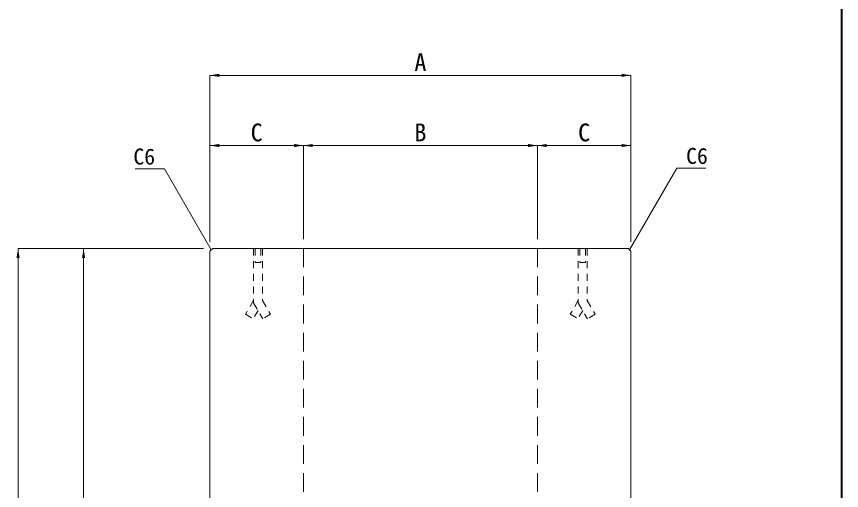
# Model space of a CAD drawing. Units: millimetres at full size; details may follow other scales. Extents: x 77366 to 106166, y -28085 to 6898.
# Drawn here: x 86302 to 88066, y 3746 to 4759 of the extents above; entities that cross this region are included whole.
import ezdxf
from ezdxf.enums import TextEntityAlignment as Align

# ---------------------------------------------------------------- set-up
doc = ezdxf.new("R2010")
doc.units = ezdxf.units.MM
doc.header["$LTSCALE"] = 50
doc.linetypes.add('USER1', pattern=[0.54, 0.3, -0.24])
doc.linetypes.add('USER2', pattern=[1.2, 0.8, -0.4])
for name, color, linetype, lineweight in [('図枠', 7, 'Continuous', 5), ('寸法線', 7, 'Continuous', 13), ('引出線', 4, 'Continuous', 13), ('本体', 2, 'Continuous', 20), ('ｲﾝｻｰﾄ', 3, 'USER1', 9)]:
    doc.layers.add(name, color=color, linetype=linetype, lineweight=lineweight)
doc.styles.add('ＭＳ ゴシック', font='')
doc.styles.get('ＭＳ ゴシック').set_extended_font_data('MS Gothic')

# ---------------------------------------------------------------- blocks, each defined once
blk = doc.blocks.new('filled_arrow')
at = {"color": 0, "linetype": 'Continuous', "lineweight": -2}
blk.add_solid([(7.5, 1.25), (0, 0), (7.5, -1.25)], dxfattribs=at)

msp = doc.modelspace()

# ---------------------------------------------------------------- linework, layer by layer
at = {"layer": '図枠', "lineweight": 40}
msp.add_line((88065.8, 5414.64), (88065.8, -125.36), dxfattribs=at)
at = {"layer": '寸法線'}
for p, q in [((86715.8, 4633.06), (87615.8, 4633.06)), ((86715.8, 4277.06), (86715.8, 4633.06)), ((87615.8, 4277.06), (87615.8, 4633.06)), ((86715.8, 4483.06), (86915.8, 4483.06)), ((86715.8, 4277.06), (86715.8, 4483.06)), ((86915.8, 4283.06), (86915.8, 4483.06)), ((86915.8, 4483.06), (87415.8, 4483.06)), ((86915.8, 4283.06), (86915.8, 4483.06)), ((87415.8, 4283.06), (87415.8, 4483.06)), ((87415.8, 4483.06), (87615.8, 4483.06)), ((87415.8, 4283.06), (87415.8, 4483.06)), ((87615.8, 4277.06), (87615.8, 4483.06)), ((86305.8, 2963.06), (86305.8, 4263.06)), ((86701.8, 4263.06), (86305.8, 4263.06)), ((86445.8, 4263.06), (86445.8, 3163.06)), ((86701.8, 4263.06), (86445.8, 4263.06))]:
    msp.add_line(p, q, dxfattribs=at)
at = {"layer": '引出線'}
for points in [[(86718.8, 4260.06), (86618.73, 4433.38), (86556.34, 4433.38)], [(87612.8, 4260.06), (87713.65, 4434.74), (87776.04, 4434.74)]]:
    msp.add_lwpolyline(points, dxfattribs=at)
at = {"layer": '本体'}
for p, q in [((86715.8, 4257.06), (86721.8, 4263.06)), ((86715.8, 4257.06), (86715.8, 2963.06)), ((86721.8, 4263.06), (87609.8, 4263.06)), ((87609.8, 4263.06), (87615.8, 4257.06)), ((87615.8, 4257.06), (87615.8, 2963.06))]:
    msp.add_line(p, q, dxfattribs=at)
at = {"layer": '本体', "linetype": 'USER2', "lineweight": 9}
for p, q in [((86915.8, 4263.06), (86915.8, 3163.06)), ((87415.8, 4263.06), (87415.8, 3163.06))]:
    msp.add_line(p, q, dxfattribs=at)
at = {"layer": 'ｲﾝｻｰﾄ'}
for p, q in [((86809.3, 4263.06), (86809.3, 4146.59)), ((86809.3, 4263.06), (86828.3, 4263.06)), ((86812.72, 4263.06), (86812.72, 4233.06)), ((86824.88, 4263.06), (86824.88, 4233.06)), ((86828.3, 4263.06), (86828.3, 4151.68)), ((87503.3, 4263.06), (87503.3, 4146.59)), ((87503.3, 4263.06), (87522.3, 4263.06)), ((87506.72, 4263.06), (87506.72, 4233.06)), ((87518.88, 4263.06), (87518.88, 4233.06)), ((87522.3, 4263.06), (87522.3, 4151.68)), ((86812.72, 4233.06), (86824.88, 4233.06)), ((87506.72, 4233.06), (87518.88, 4233.06)), ((86809.3, 4152.39), (86792.08, 4122.56)), ((86809.3, 4146.59), (86828.75, 4112.88)), ((86828.3, 4151.68), (86845.21, 4122.38)), ((87503.3, 4152.39), (87486.08, 4122.56)), ((87503.3, 4146.59), (87522.75, 4112.88)), ((87522.3, 4151.68), (87539.21, 4122.38)), ((86818.8, 4130.84), (86808.53, 4113.06)), ((87512.8, 4130.84), (87502.53, 4113.06)), ((86792.08, 4122.56), (86808.53, 4113.06)), ((86845.21, 4122.38), (86828.75, 4112.88)), ((87486.08, 4122.56), (87502.53, 4113.06)), ((87539.21, 4122.38), (87522.75, 4112.88))]:
    msp.add_line(p, q, dxfattribs=at)

# ---------------------------------------------------------------- block references
at = {"layer": '寸法線', "xscale": 2.67, "yscale": 2.67}
for p in [(86715.8, 4633.06), (86715.8, 4483.06), (86915.8, 4483.06), (87415.8, 4483.06)]:
    msp.add_blockref('filled_arrow', p, dxfattribs=at)
for p, rotation in [((87615.8, 4633.06), 180), ((86915.8, 4483.06), 180), ((87415.8, 4483.06), 180), ((87615.8, 4483.06), 180), ((86305.8, 4263.06), 270), ((86445.8, 4263.06), 270)]:
    msp.add_blockref('filled_arrow', p, dxfattribs=dict(at, rotation=rotation))
at = {"layer": '引出線', "xscale": 0.133, "yscale": 0.133}
for p, rotation in [((86718.8, 4260.06), 120), ((87612.8, 4260.06), 60)]:
    msp.add_blockref('filled_arrow', p, dxfattribs=dict(at, rotation=rotation))

# ---------------------------------------------------------------- texts
at = {"layer": '寸法線', "style": 'ＭＳ ゴシック'}
for s, p in [('A', (87165.8, 4661.06)), ('C', (86815.8, 4511.06)), ('B', (87165.8, 4511.06)), ('C', (87515.8, 4511.06))]:
    msp.add_text(s, height=37.98, dxfattribs=at).set_placement(p, align=Align.MIDDLE_CENTER)
at = {"layer": '引出線', "style": 'ＭＳ ゴシック'}
msp.add_text('C6', height=34.18, dxfattribs=at).set_placement((86598.73, 4476.58), align=Align.TOP_RIGHT)
msp.add_text('C6', height=34.18, dxfattribs=at).set_placement((87733.65, 4477.94), align=Align.TOP_LEFT)

doc.saveas('drawing.dxf')
